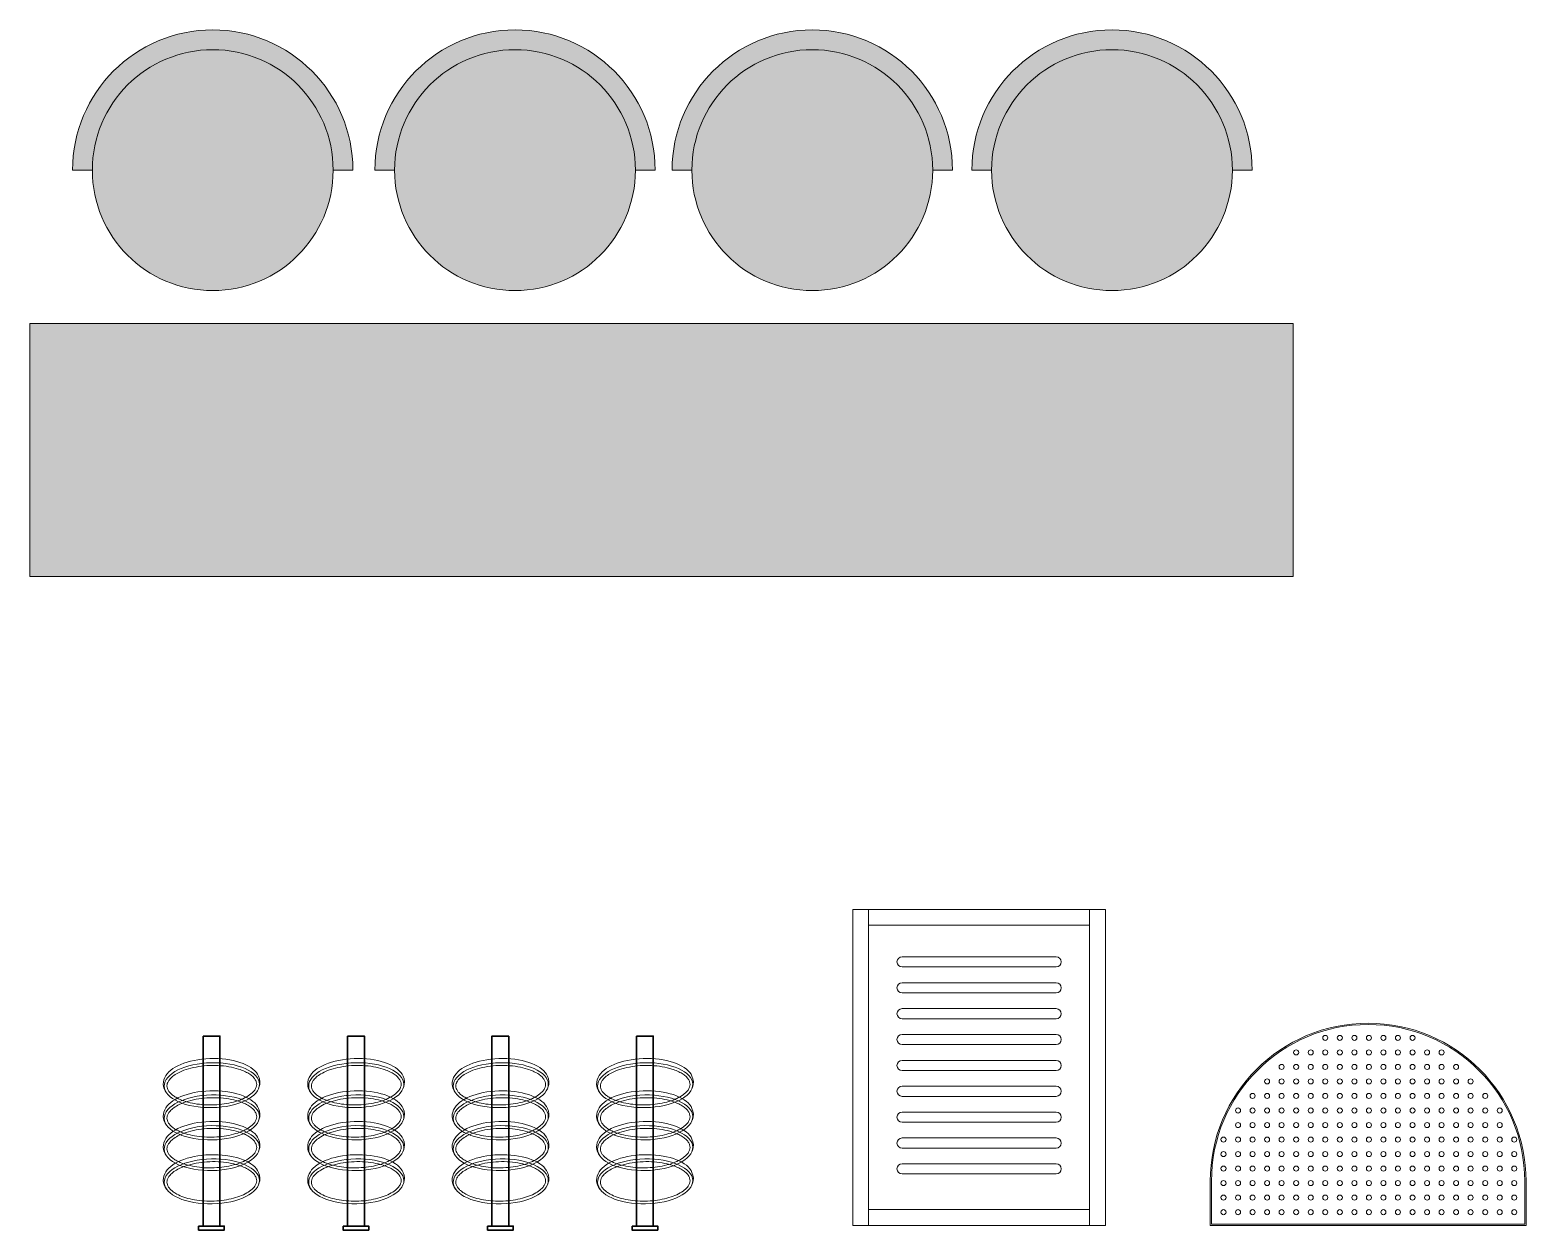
# Model space of a CAD drawing. Header units: metres. Extents: x -438 to -108, y 54494 to 54569.
# Drawn here: x -434.514 to -432.145, y 54562.153 to 54564.052 of the extents above; entities that cross this region are included whole.
import ezdxf

# ---------------------------------------------------------------- set-up
doc = ezdxf.new("R2010")
doc.units = ezdxf.units.M
doc.header["$MEASUREMENT"] = 0
for name, color, linetype, lineweight in [('epipla_new', 141, 'Continuous', 35), ('hatch_kolones', 250, 'Continuous', 13), ('hatch_walls', 252, 'Continuous', 13), ('text', 30, 'Continuous', 13)]:
    doc.layers.add(name, color=color, linetype=linetype, lineweight=lineweight)
doc.layers.add('HATCH_EPIPLA_UP', color=7, linetype='Continuous', lineweight=13, true_color=0xdbd5cd)

# ---------------------------------------------------------------- blocks, each defined once
blk = doc.blocks.new('S1')
at = {"layer": 'HATCH_EPIPLA_UP', "ltscale": 300}
h = blk.add_hatch(color=256, dxfattribs=at)
h.dxf.hatch_style = 1
h.paths.add_polyline_path([(59962.1, 27220.3), (59993.3, 27220.3, -1), (60374.5, 27220.3), (60405.8, 27220.3, 1)])
h = blk.add_hatch(color=256, dxfattribs=at)
h.dxf.hatch_style = 1
h.paths.add_polyline_path([(60853, 27220.3), (60884.3, 27220.3, 1), (60440.5, 27220.3), (60471.8, 27220.3, -1)])
h = blk.add_hatch(color=256, dxfattribs=at)
h.dxf.hatch_style = 1
h.paths.add_polyline_path([(61323.6, 27220.3), (61354.9, 27220.3, 1), (60911.1, 27220.3), (60942.4, 27220.3, -1)])
h = blk.add_hatch(color=256, dxfattribs=at)
h.dxf.hatch_style = 1
h.paths.add_polyline_path([(61798.1, 27220.3), (61829.4, 27220.3, 1), (61385.7, 27220.3), (61416.9, 27220.3, -1)])
h = blk.add_hatch(color=256, dxfattribs=at)
h.dxf.hatch_style = 1
edge = h.paths.add_edge_path()
edge.add_arc((60183.9, 27220.3), 190.6, 0, 360)
h = blk.add_hatch(color=256, dxfattribs=at)
h.dxf.hatch_style = 1
edge = h.paths.add_edge_path()
edge.add_arc((60662.4, 27220.3), 190.6, 0, 360)
h = blk.add_hatch(color=256, dxfattribs=at)
h.dxf.hatch_style = 1
edge = h.paths.add_edge_path()
edge.add_arc((61133, 27220.3), 190.6, 0, 360)
h = blk.add_hatch(color=256, dxfattribs=at)
h.dxf.hatch_style = 1
edge = h.paths.add_edge_path()
edge.add_arc((61607.5, 27220.3), 190.6, 0, 360)
h = blk.add_hatch(color=256, dxfattribs=at)
h.dxf.hatch_style = 1
h.paths.add_polyline_path([(59894.5, 26577.4), (61894.5, 26577.4), (61894.5, 26977.4), (59894.5, 26977.4)])
at = {"layer": 'hatch_kolones'}
for p, q in [((59962.1, 27220.3), (59993.3, 27220.3)), ((60405.8, 27220.3), (60374.5, 27220.3)), ((60440.5, 27220.3), (60471.8, 27220.3)), ((60884.3, 27220.3), (60853, 27220.3)), ((60911.1, 27220.3), (60942.4, 27220.3)), ((61354.9, 27220.3), (61323.6, 27220.3)), ((61385.7, 27220.3), (61416.9, 27220.3)), ((61829.4, 27220.3), (61798.1, 27220.3))]:
    blk.add_line(p, q, dxfattribs=at)
blk.add_lwpolyline([(59894.5, 26577.4), (61894.5, 26577.4), (61894.5, 26977.4), (59894.5, 26977.4)], close=True, dxfattribs=at)
for centre in [(60183.9, 27220.3), (60662.4, 27220.3), (61133, 27220.3), (61607.5, 27220.3)]:
    blk.add_circle(centre, 190.6, dxfattribs=at)
for centre in [(60183.9, 27220.3), (60662.4, 27220.3), (61133, 27220.3), (61607.5, 27220.3)]:
    blk.add_arc(centre, 221.9, 0, 180, dxfattribs=at)
blk = doc.blocks.new('*U25')
at = {"layer": 'hatch_kolones', "ltscale": 300}
blk.add_lwpolyline([(122, 8), (-122, 8, 1), (-122, -8), (122, -8, 1)], format="xyb", close=True, dxfattribs=at)
blk = doc.blocks.new('*U26')
at = {"layer": 'hatch_kolones', "color": 0, "linetype": 'ByBlock', "lineweight": -2}
for p in [(0, 0), (0, -40.9), (0, -81.9), (0, -122.8), (0, -163.8), (0, -204.7), (0, -245.7), (0, -286.6), (0, -327.5)]:
    blk.add_blockref('*U25', p, dxfattribs=at)
blk = doc.blocks.new('kalathia')
at = {"layer": 'hatch_kolones', "ltscale": 300}
for p, q in [((65168, 32389.2), (65568, 32389.2)), ((65168, 32389.2), (65168, 31889.2)), ((65193, 31889.2), (65193, 32389.2)), ((65543, 32389.2), (65543, 31889.2)), ((65568, 32389.2), (65568, 31889.2)), ((65193, 32364.2), (65543, 32364.2)), ((65543, 31914.2), (65193, 31914.2)), ((65568, 31889.2), (65168, 31889.2))]:
    blk.add_line(p, q, dxfattribs=at)
blk.add_lwpolyline([(65168, 32389.2), (65568, 32389.2), (65568, 31889.2), (65168, 31889.2)], close=True, dxfattribs=at)
for centre, start, end in [((65246, 32306.2), 90, 270), ((65490, 32306.2), 270, 90)]:
    blk.add_arc(centre, 8, start, end, dxfattribs=at)
at = {"layer": 'hatch_kolones'}
blk.add_blockref('*U26', (65368, 32306.2), dxfattribs=at)
blk = doc.blocks.new('kal')
at = {"layer": 'hatch_kolones', "ltscale": 300}
for p, q in [((63109.3, 32929.1), (63109.3, 32859.1)), ((63609.3, 32929.1), (63609.3, 32859.1)), ((63109.3, 32859.1), (63609.3, 32859.1))]:
    blk.add_line(p, q, dxfattribs=at)
for points in [[(63109.3, 32929.1), (63109.3, 32859.1), (63609.3, 32859.1), (63609.3, 32929.1, 1)], [(63111.3, 32929.1), (63111.3, 32861.1), (63607.3, 32861.1), (63607.3, 32929.1, 1)]]:
    blk.add_lwpolyline(points, format="xyb", close=True, dxfattribs=at)
for centre in [(63291.5, 33155.9), (63314.5, 33155.9), (63337.5, 33155.9), (63360.5, 33155.9), (63383.5, 33155.9), (63406.5, 33155.9), (63429.6, 33155.9), (63245.4, 33132.9), (63268.4, 33132.9), (63291.5, 33132.9), (63314.5, 33132.9), (63337.5, 33132.9), (63360.5, 33132.9), (63383.5, 33132.9), (63406.5, 33132.9), (63429.6, 33132.9), (63452.6, 33132.9), (63475.6, 33132.9), (63222.4, 33110), (63245.4, 33110), (63268.4, 33110), (63291.5, 33110), (63314.5, 33110), (63337.5, 33110), (63360.5, 33110), (63383.5, 33110), (63406.5, 33110), (63429.6, 33110), (63452.6, 33110), (63475.6, 33110), (63498.6, 33110), (63199.4, 33087), (63222.4, 33087), (63245.4, 33087), (63268.4, 33087), (63291.5, 33087), (63314.5, 33087), (63337.5, 33087), (63360.5, 33087), (63383.5, 33087), (63406.5, 33087), (63429.6, 33087), (63452.6, 33087), (63475.6, 33087), (63498.6, 33087), (63521.6, 33087), (63176.4, 33064), (63199.4, 33064), (63222.4, 33064), (63245.4, 33064), (63268.4, 33064), (63291.5, 33064), (63314.5, 33064), (63337.5, 33064), (63360.5, 33064), (63383.5, 33064), (63406.5, 33064), (63429.6, 33064), (63452.6, 33064), (63475.6, 33064), (63498.6, 33064), (63521.6, 33064), (63544.7, 33064), (63153.3, 33041), (63176.4, 33041), (63199.4, 33041), (63222.4, 33041), (63245.4, 33041), (63268.4, 33041), (63291.5, 33041), (63314.5, 33041), (63337.5, 33041), (63360.5, 33041), (63383.5, 33041), (63406.5, 33041), (63429.6, 33041), (63452.6, 33041), (63475.6, 33041), (63498.6, 33041), (63521.6, 33041), (63544.7, 33041), (63567.7, 33041), (63153.3, 33018), (63176.4, 33018), (63199.4, 33018), (63222.4, 33018), (63245.4, 33018), (63268.4, 33018), (63291.5, 33018), (63314.5, 33018), (63337.5, 33018), (63360.5, 33018), (63383.5, 33018), (63406.5, 33018), (63429.6, 33018), (63452.6, 33018), (63475.6, 33018), (63498.6, 33018), (63521.6, 33018), (63544.7, 33018), (63567.7, 33018), (63130.3, 32995), (63153.3, 32995), (63176.4, 32995), (63199.4, 32995), (63222.4, 32995), (63245.4, 32995), (63268.4, 32995), (63291.5, 32995), (63314.5, 32995), (63337.5, 32995), (63360.5, 32995), (63383.5, 32995), (63406.5, 32995), (63429.6, 32995), (63452.6, 32995), (63475.6, 32995), (63498.6, 32995), (63521.6, 32995), (63544.7, 32995), (63567.7, 32995), (63590.7, 32995), (63130.3, 32972.1), (63153.3, 32972.1), (63176.4, 32972.1), (63199.4, 32972.1), (63222.4, 32972.1), (63245.4, 32972.1), (63268.4, 32972.1), (63291.5, 32972.1), (63314.5, 32972.1), (63337.5, 32972.1), (63360.5, 32972.1), (63383.5, 32972.1), (63406.5, 32972.1), (63429.6, 32972.1), (63452.6, 32972.1), (63475.6, 32972.1), (63498.6, 32972.1), (63521.6, 32972.1), (63544.7, 32972.1), (63567.7, 32972.1), (63590.7, 32972.1), (63130.3, 32949.1), (63153.3, 32949.1), (63176.4, 32949.1), (63199.4, 32949.1), (63222.4, 32949.1), (63245.4, 32949.1), (63268.4, 32949.1), (63291.5, 32949.1), (63314.5, 32949.1), (63337.5, 32949.1), (63360.5, 32949.1), (63383.5, 32949.1), (63406.5, 32949.1), (63429.6, 32949.1), (63452.6, 32949.1), (63475.6, 32949.1), (63498.6, 32949.1), (63521.6, 32949.1), (63544.7, 32949.1), (63567.7, 32949.1), (63590.7, 32949.1), (63130.3, 32926.1), (63153.3, 32926.1), (63176.4, 32926.1), (63199.4, 32926.1), (63222.4, 32926.1), (63245.4, 32926.1), (63268.4, 32926.1), (63291.5, 32926.1), (63314.5, 32926.1), (63337.5, 32926.1), (63360.5, 32926.1), (63383.5, 32926.1), (63406.5, 32926.1), (63429.6, 32926.1), (63452.6, 32926.1), (63475.6, 32926.1), (63498.6, 32926.1), (63521.6, 32926.1), (63544.7, 32926.1), (63567.7, 32926.1), (63590.7, 32926.1), (63130.3, 32903.1), (63153.3, 32903.1), (63176.4, 32903.1), (63199.4, 32903.1), (63222.4, 32903.1), (63245.4, 32903.1), (63268.4, 32903.1), (63291.5, 32903.1), (63314.5, 32903.1), (63337.5, 32903.1), (63360.5, 32903.1), (63383.5, 32903.1), (63406.5, 32903.1), (63429.6, 32903.1), (63452.6, 32903.1), (63475.6, 32903.1), (63498.6, 32903.1), (63521.6, 32903.1), (63544.7, 32903.1), (63567.7, 32903.1), (63590.7, 32903.1), (63130.3, 32880.1), (63153.3, 32880.1), (63176.4, 32880.1), (63199.4, 32880.1), (63222.4, 32880.1), (63245.4, 32880.1), (63268.4, 32880.1), (63291.5, 32880.1), (63314.5, 32880.1), (63337.5, 32880.1), (63360.5, 32880.1), (63383.5, 32880.1), (63406.5, 32880.1), (63429.6, 32880.1), (63452.6, 32880.1), (63475.6, 32880.1), (63498.6, 32880.1), (63521.6, 32880.1), (63544.7, 32880.1), (63567.7, 32880.1), (63590.7, 32880.1)]:
    blk.add_circle(centre, 4, dxfattribs=at)
blk.add_arc((63359.3, 32929.1), 250, 0, 180, dxfattribs=at)

msp = doc.modelspace()

# ---------------------------------------------------------------- linework, layer by layer
at = {"layer": 'epipla_new'}
for points in [[(-434.23951, 54562.46044), (-434.21289, 54562.46044), (-434.21289, 54562.15967), (-434.23951, 54562.15967)], [(-434.01081, 54562.46044), (-433.98419, 54562.46044), (-433.98419, 54562.15967), (-434.01081, 54562.15967)], [(-433.7555, 54562.46044), (-433.78212, 54562.46044), (-433.78212, 54562.15967), (-433.7555, 54562.15967)], [(-433.55343, 54562.46044), (-433.52681, 54562.46044), (-433.52681, 54562.15967), (-433.55343, 54562.15967)], [(-434.24651, 54562.15967), (-434.20588, 54562.15967), (-434.20588, 54562.15343), (-434.24651, 54562.15343)], [(-434.01781, 54562.15967), (-433.97719, 54562.15967), (-433.97719, 54562.15343), (-434.01781, 54562.15343)], [(-433.78912, 54562.15967), (-433.7485, 54562.15967), (-433.7485, 54562.15343), (-433.78912, 54562.15343)], [(-433.56043, 54562.15967), (-433.51981, 54562.15967), (-433.51981, 54562.15343), (-433.56043, 54562.15343)]]:
    msp.add_lwpolyline(points, close=True, dxfattribs=at)
at = {"layer": 'hatch_walls'}
for centre, radius, start, end in [((-434.28032, 54562.38485), 0.0222, 144.19598, 219.95107), ((-434.17148, 54562.38725), 0.02206, 338.31045, 26.1393), ((-434.05163, 54562.38485), 0.0222, 144.19598, 219.95107), ((-433.94279, 54562.38725), 0.02206, 338.31045, 26.1393), ((-433.82293, 54562.38485), 0.0222, 144.19598, 219.95107), ((-433.7141, 54562.38725), 0.02206, 338.31045, 26.1393), ((-433.59424, 54562.38485), 0.0222, 144.19598, 219.95107), ((-433.48541, 54562.38725), 0.02206, 338.31045, 26.1393), ((-434.28032, 54562.33383), 0.0222, 144.19598, 219.95107), ((-434.17148, 54562.33623), 0.02206, 338.31045, 26.1393), ((-434.05163, 54562.33383), 0.0222, 144.19598, 219.95107), ((-433.94279, 54562.33623), 0.02206, 338.31045, 26.1393), ((-433.82293, 54562.33383), 0.0222, 144.19598, 219.95107), ((-433.7141, 54562.33623), 0.02206, 338.31045, 26.1393), ((-433.59424, 54562.33383), 0.0222, 144.19598, 219.95107), ((-433.48541, 54562.33623), 0.02206, 338.31045, 26.1393), ((-434.28032, 54562.28528), 0.0222, 144.19598, 219.95107), ((-434.17148, 54562.28768), 0.02206, 338.31045, 26.1393), ((-434.05163, 54562.28528), 0.0222, 144.19598, 219.95107), ((-433.94279, 54562.28768), 0.02206, 338.31045, 26.1393), ((-433.82293, 54562.28528), 0.0222, 144.19598, 219.95107), ((-433.7141, 54562.28768), 0.02206, 338.31045, 26.1393), ((-433.59424, 54562.28528), 0.0222, 144.19598, 219.95107), ((-433.48541, 54562.28768), 0.02206, 338.31045, 26.1393), ((-434.28032, 54562.23262), 0.0222, 144.19598, 219.95107), ((-434.05163, 54562.23262), 0.0222, 144.19598, 219.95107), ((-433.82293, 54562.23262), 0.0222, 144.19598, 219.95107), ((-433.59424, 54562.23262), 0.0222, 144.19598, 219.95107), ((-434.17148, 54562.23502), 0.02206, 338.31045, 26.1393), ((-433.94279, 54562.23502), 0.02206, 338.31045, 26.1393), ((-433.7141, 54562.23502), 0.02206, 338.31045, 26.1393), ((-433.48541, 54562.23502), 0.02206, 338.31045, 26.1393)]:
    msp.add_arc(centre, radius, start, end, dxfattribs=at)
for centre in [(-434.22565, 54562.38268), (-433.99696, 54562.38268), (-433.76826, 54562.38268), (-433.53957, 54562.38268), (-434.22565, 54562.33166), (-433.99696, 54562.33166), (-433.76826, 54562.33166), (-433.53957, 54562.33166), (-434.22565, 54562.28311), (-433.99696, 54562.28311), (-433.76826, 54562.28311), (-433.53957, 54562.28311), (-434.22565, 54562.23045), (-433.99696, 54562.23045), (-433.76826, 54562.23045), (-433.53957, 54562.23045)]:
    msp.add_ellipse(centre, major_axis=(-0.07534, -0.00154), ratio=0.4716923, dxfattribs=at)
for centre in [(-434.22579, 54562.38937), (-433.99709, 54562.38937), (-433.7684, 54562.38937), (-433.53971, 54562.38937), (-434.22579, 54562.33835), (-433.99709, 54562.33835), (-433.7684, 54562.33835), (-433.53971, 54562.33835), (-434.22579, 54562.2898), (-433.99709, 54562.2898), (-433.7684, 54562.2898), (-433.53971, 54562.2898), (-434.22579, 54562.23714), (-433.99709, 54562.23714), (-433.7684, 54562.23714), (-433.53971, 54562.23714)]:
    msp.add_ellipse(centre, major_axis=(-0.07534, -0.00154), ratio=0.4716923, start_param=3.3135524, end_param=5.9995692, dxfattribs=at)
for points in [[(-434.29667, 54562.38123), (-434.29664, 54562.38001), (-434.29644, 54562.3788), (-434.29565, 54562.37632), (-434.29507, 54562.37506), (-434.29345, 54562.37251), (-434.29243, 54562.37122), (-434.28994, 54562.36866), (-434.28846, 54562.36739), (-434.28509, 54562.36493), (-434.28319, 54562.36373), (-434.27781, 54562.36082), (-434.27405, 54562.35919), (-434.26578, 54562.35635), (-434.26127, 54562.35514), (-434.25172, 54562.3532), (-434.24668, 54562.35247), (-434.23635, 54562.35156), (-434.23105, 54562.35137), (-434.22044, 54562.35154), (-434.21514, 54562.35189), (-434.2048, 54562.35313), (-434.19976, 54562.35401), (-434.1902, 54562.35625), (-434.18568, 54562.35761), (-434.17739, 54562.36072), (-434.17362, 54562.36247), (-434.16704, 54562.36624), (-434.16422, 54562.36826), (-434.16027, 54562.37185), (-434.15889, 54562.37339), (-434.15673, 54562.37644), (-434.15594, 54562.37795), (-434.1549, 54562.38087), (-434.15465, 54562.38229), (-434.15461, 54562.38511), (-434.15482, 54562.38651), (-434.15576, 54562.38936), (-434.15649, 54562.39082), (-434.15854, 54562.39378), (-434.15986, 54562.39527), (-434.16308, 54562.3982), (-434.16499, 54562.39963), (-434.16936, 54562.40238), (-434.17182, 54562.40368), (-434.17721, 54562.4061), (-434.18014, 54562.40722), (-434.188, 54562.40974), (-434.19318, 54562.41098), (-434.20411, 54562.41285), (-434.20985, 54562.41347), (-434.22155, 54562.41404), (-434.2275, 54562.41398), (-434.23924, 54562.4132), (-434.24503, 54562.41248), (-434.25609, 54562.41041), (-434.26136, 54562.40906), (-434.27104, 54562.40585), (-434.27546, 54562.40398), (-434.28235, 54562.40031), (-434.28504, 54562.39856), (-434.28959, 54562.39497), (-434.29144, 54562.39312), (-434.29396, 54562.38988), (-434.2948, 54562.38849), (-434.29601, 54562.38578), (-434.29638, 54562.38446), (-434.29664, 54562.38252), (-434.29668, 54562.38187), (-434.29667, 54562.38123)], [(-434.06798, 54562.38123), (-434.06795, 54562.38001), (-434.06775, 54562.3788), (-434.06696, 54562.37632), (-434.06637, 54562.37506), (-434.06476, 54562.37251), (-434.06374, 54562.37122), (-434.06124, 54562.36866), (-434.05977, 54562.36739), (-434.0564, 54562.36493), (-434.0545, 54562.36373), (-434.04912, 54562.36082), (-434.04536, 54562.35919), (-434.03709, 54562.35635), (-434.03257, 54562.35514), (-434.02303, 54562.3532), (-434.01799, 54562.35247), (-434.00765, 54562.35156), (-434.00235, 54562.35137), (-433.99175, 54562.35154), (-433.98645, 54562.35189), (-433.97611, 54562.35313), (-433.97107, 54562.35401), (-433.96151, 54562.35625), (-433.95699, 54562.35761), (-433.9487, 54562.36072), (-433.94493, 54562.36247), (-433.93834, 54562.36624), (-433.93553, 54562.36826), (-433.93158, 54562.37185), (-433.9302, 54562.37339), (-433.92804, 54562.37644), (-433.92725, 54562.37795), (-433.92621, 54562.38087), (-433.92596, 54562.38229), (-433.92592, 54562.38511), (-433.92613, 54562.38651), (-433.92707, 54562.38936), (-433.9278, 54562.39082), (-433.92985, 54562.39378), (-433.93116, 54562.39527), (-433.93439, 54562.3982), (-433.9363, 54562.39963), (-433.94067, 54562.40238), (-433.94313, 54562.40368), (-433.94852, 54562.4061), (-433.95145, 54562.40722), (-433.95931, 54562.40974), (-433.96449, 54562.41098), (-433.97542, 54562.41285), (-433.98116, 54562.41347), (-433.99286, 54562.41404), (-433.99881, 54562.41398), (-434.01055, 54562.4132), (-434.01634, 54562.41248), (-434.0274, 54562.41041), (-434.03267, 54562.40906), (-434.04235, 54562.40585), (-434.04676, 54562.40398), (-434.05365, 54562.40031), (-434.05634, 54562.39856), (-434.06089, 54562.39497), (-434.06275, 54562.39312), (-434.06527, 54562.38988), (-434.0661, 54562.38849), (-434.06731, 54562.38578), (-434.06769, 54562.38446), (-434.06795, 54562.38252), (-434.06799, 54562.38187), (-434.06798, 54562.38123)], [(-433.83928, 54562.38123), (-433.83926, 54562.38001), (-433.83906, 54562.3788), (-433.83827, 54562.37632), (-433.83768, 54562.37506), (-433.83607, 54562.37251), (-433.83505, 54562.37122), (-433.83255, 54562.36866), (-433.83108, 54562.36739), (-433.8277, 54562.36493), (-433.8258, 54562.36373), (-433.82043, 54562.36082), (-433.81667, 54562.35919), (-433.8084, 54562.35635), (-433.80388, 54562.35514), (-433.79433, 54562.3532), (-433.7893, 54562.35247), (-433.77896, 54562.35156), (-433.77366, 54562.35137), (-433.76306, 54562.35154), (-433.75776, 54562.35189), (-433.74742, 54562.35313), (-433.74238, 54562.35401), (-433.73282, 54562.35625), (-433.7283, 54562.35761), (-433.72001, 54562.36072), (-433.71624, 54562.36247), (-433.70965, 54562.36624), (-433.70684, 54562.36826), (-433.70289, 54562.37185), (-433.70151, 54562.37339), (-433.69934, 54562.37644), (-433.69856, 54562.37795), (-433.69752, 54562.38087), (-433.69727, 54562.38229), (-433.69722, 54562.38511), (-433.69744, 54562.38651), (-433.69838, 54562.38936), (-433.69911, 54562.39082), (-433.70115, 54562.39378), (-433.70247, 54562.39527), (-433.7057, 54562.3982), (-433.70761, 54562.39963), (-433.71198, 54562.40238), (-433.71444, 54562.40368), (-433.71983, 54562.4061), (-433.72276, 54562.40722), (-433.73062, 54562.40974), (-433.7358, 54562.41098), (-433.74672, 54562.41285), (-433.75247, 54562.41347), (-433.76417, 54562.41404), (-433.77012, 54562.41398), (-433.78186, 54562.4132), (-433.78765, 54562.41248), (-433.79871, 54562.41041), (-433.80398, 54562.40906), (-433.81366, 54562.40585), (-433.81807, 54562.40398), (-433.82496, 54562.40031), (-433.82765, 54562.39856), (-433.8322, 54562.39497), (-433.83406, 54562.39312), (-433.83657, 54562.38988), (-433.83741, 54562.38849), (-433.83862, 54562.38578), (-433.839, 54562.38446), (-433.83926, 54562.38252), (-433.8393, 54562.38187), (-433.83928, 54562.38123)], [(-433.61059, 54562.38123), (-433.61057, 54562.38001), (-433.61036, 54562.3788), (-433.60958, 54562.37632), (-433.60899, 54562.37506), (-433.60738, 54562.37251), (-433.60635, 54562.37122), (-433.60386, 54562.36866), (-433.60239, 54562.36739), (-433.59901, 54562.36493), (-433.59711, 54562.36373), (-433.59174, 54562.36082), (-433.58798, 54562.35919), (-433.5797, 54562.35635), (-433.57519, 54562.35514), (-433.56564, 54562.3532), (-433.56061, 54562.35247), (-433.55027, 54562.35156), (-433.54497, 54562.35137), (-433.53437, 54562.35154), (-433.52906, 54562.35189), (-433.51872, 54562.35313), (-433.51368, 54562.35401), (-433.50413, 54562.35625), (-433.4996, 54562.35761), (-433.49132, 54562.36072), (-433.48755, 54562.36247), (-433.48096, 54562.36624), (-433.47814, 54562.36826), (-433.4742, 54562.37185), (-433.47282, 54562.37339), (-433.47065, 54562.37644), (-433.46987, 54562.37795), (-433.46883, 54562.38087), (-433.46857, 54562.38229), (-433.46853, 54562.38511), (-433.46875, 54562.38651), (-433.46969, 54562.38936), (-433.47041, 54562.39082), (-433.47246, 54562.39378), (-433.47378, 54562.39527), (-433.47701, 54562.3982), (-433.47892, 54562.39963), (-433.48329, 54562.40238), (-433.48574, 54562.40368), (-433.49113, 54562.4061), (-433.49407, 54562.40722), (-433.50193, 54562.40974), (-433.50711, 54562.41098), (-433.51803, 54562.41285), (-433.52378, 54562.41347), (-433.53547, 54562.41404), (-433.54143, 54562.41398), (-433.55317, 54562.4132), (-433.55896, 54562.41248), (-433.57002, 54562.41041), (-433.57529, 54562.40906), (-433.58497, 54562.40585), (-433.58938, 54562.40398), (-433.59627, 54562.40031), (-433.59896, 54562.39856), (-433.60351, 54562.39497), (-433.60537, 54562.39312), (-433.60788, 54562.38988), (-433.60872, 54562.38849), (-433.60993, 54562.38578), (-433.61031, 54562.38446), (-433.61057, 54562.38252), (-433.6106, 54562.38187), (-433.61059, 54562.38123)], [(-434.29667, 54562.33021), (-434.29664, 54562.32899), (-434.29644, 54562.32778), (-434.29565, 54562.3253), (-434.29507, 54562.32404), (-434.29345, 54562.32149), (-434.29243, 54562.3202), (-434.28994, 54562.31764), (-434.28846, 54562.31637), (-434.28509, 54562.31391), (-434.28319, 54562.31271), (-434.27781, 54562.3098), (-434.27405, 54562.30817), (-434.26578, 54562.30533), (-434.26127, 54562.30412), (-434.25172, 54562.30218), (-434.24668, 54562.30145), (-434.23635, 54562.30054), (-434.23105, 54562.30035), (-434.22044, 54562.30052), (-434.21514, 54562.30087), (-434.2048, 54562.30211), (-434.19976, 54562.30299), (-434.1902, 54562.30523), (-434.18568, 54562.30659), (-434.17739, 54562.3097), (-434.17362, 54562.31145), (-434.16704, 54562.31522), (-434.16422, 54562.31724), (-434.16027, 54562.32083), (-434.15889, 54562.32237), (-434.15673, 54562.32542), (-434.15594, 54562.32693), (-434.1549, 54562.32985), (-434.15465, 54562.33127), (-434.15461, 54562.33409), (-434.15482, 54562.33549), (-434.15576, 54562.33835), (-434.15649, 54562.3398), (-434.15854, 54562.34276), (-434.15986, 54562.34425), (-434.16308, 54562.34718), (-434.16499, 54562.34861), (-434.16936, 54562.35136), (-434.17182, 54562.35266), (-434.17721, 54562.35508), (-434.18014, 54562.3562), (-434.188, 54562.35872), (-434.19318, 54562.35996), (-434.20411, 54562.36183), (-434.20985, 54562.36245), (-434.22155, 54562.36302), (-434.2275, 54562.36296), (-434.23924, 54562.36218), (-434.24503, 54562.36146), (-434.25609, 54562.35939), (-434.26136, 54562.35804), (-434.27104, 54562.35483), (-434.27546, 54562.35296), (-434.28235, 54562.34929), (-434.28504, 54562.34754), (-434.28959, 54562.34395), (-434.29144, 54562.3421), (-434.29396, 54562.33886), (-434.2948, 54562.33747), (-434.29601, 54562.33476), (-434.29638, 54562.33344), (-434.29664, 54562.3315), (-434.29668, 54562.33085), (-434.29667, 54562.33021)], [(-434.06798, 54562.33021), (-434.06795, 54562.32899), (-434.06775, 54562.32778), (-434.06696, 54562.3253), (-434.06637, 54562.32404), (-434.06476, 54562.32149), (-434.06374, 54562.3202), (-434.06124, 54562.31764), (-434.05977, 54562.31637), (-434.0564, 54562.31391), (-434.0545, 54562.31271), (-434.04912, 54562.3098), (-434.04536, 54562.30817), (-434.03709, 54562.30533), (-434.03257, 54562.30412), (-434.02303, 54562.30218), (-434.01799, 54562.30145), (-434.00765, 54562.30054), (-434.00235, 54562.30035), (-433.99175, 54562.30052), (-433.98645, 54562.30087), (-433.97611, 54562.30211), (-433.97107, 54562.30299), (-433.96151, 54562.30523), (-433.95699, 54562.30659), (-433.9487, 54562.3097), (-433.94493, 54562.31145), (-433.93834, 54562.31522), (-433.93553, 54562.31724), (-433.93158, 54562.32083), (-433.9302, 54562.32237), (-433.92804, 54562.32542), (-433.92725, 54562.32693), (-433.92621, 54562.32985), (-433.92596, 54562.33127), (-433.92592, 54562.33409), (-433.92613, 54562.33549), (-433.92707, 54562.33835), (-433.9278, 54562.3398), (-433.92985, 54562.34276), (-433.93116, 54562.34425), (-433.93439, 54562.34718), (-433.9363, 54562.34861), (-433.94067, 54562.35136), (-433.94313, 54562.35266), (-433.94852, 54562.35508), (-433.95145, 54562.3562), (-433.95931, 54562.35872), (-433.96449, 54562.35996), (-433.97542, 54562.36183), (-433.98116, 54562.36245), (-433.99286, 54562.36302), (-433.99881, 54562.36296), (-434.01055, 54562.36218), (-434.01634, 54562.36146), (-434.0274, 54562.35939), (-434.03267, 54562.35804), (-434.04235, 54562.35483), (-434.04676, 54562.35296), (-434.05365, 54562.34929), (-434.05634, 54562.34754), (-434.06089, 54562.34395), (-434.06275, 54562.3421), (-434.06527, 54562.33886), (-434.0661, 54562.33747), (-434.06731, 54562.33476), (-434.06769, 54562.33344), (-434.06795, 54562.3315), (-434.06799, 54562.33085), (-434.06798, 54562.33021)], [(-433.83928, 54562.33021), (-433.83926, 54562.32899), (-433.83906, 54562.32778), (-433.83827, 54562.3253), (-433.83768, 54562.32404), (-433.83607, 54562.32149), (-433.83505, 54562.3202), (-433.83255, 54562.31764), (-433.83108, 54562.31637), (-433.8277, 54562.31391), (-433.8258, 54562.31271), (-433.82043, 54562.3098), (-433.81667, 54562.30817), (-433.8084, 54562.30533), (-433.80388, 54562.30412), (-433.79433, 54562.30218), (-433.7893, 54562.30145), (-433.77896, 54562.30054), (-433.77366, 54562.30035), (-433.76306, 54562.30052), (-433.75776, 54562.30087), (-433.74742, 54562.30211), (-433.74238, 54562.30299), (-433.73282, 54562.30523), (-433.7283, 54562.30659), (-433.72001, 54562.3097), (-433.71624, 54562.31145), (-433.70965, 54562.31522), (-433.70684, 54562.31724), (-433.70289, 54562.32083), (-433.70151, 54562.32237), (-433.69934, 54562.32542), (-433.69856, 54562.32693), (-433.69752, 54562.32985), (-433.69727, 54562.33127), (-433.69722, 54562.33409), (-433.69744, 54562.33549), (-433.69838, 54562.33835), (-433.69911, 54562.3398), (-433.70115, 54562.34276), (-433.70247, 54562.34425), (-433.7057, 54562.34718), (-433.70761, 54562.34861), (-433.71198, 54562.35136), (-433.71444, 54562.35266), (-433.71983, 54562.35508), (-433.72276, 54562.3562), (-433.73062, 54562.35872), (-433.7358, 54562.35996), (-433.74672, 54562.36183), (-433.75247, 54562.36245), (-433.76417, 54562.36302), (-433.77012, 54562.36296), (-433.78186, 54562.36218), (-433.78765, 54562.36146), (-433.79871, 54562.35939), (-433.80398, 54562.35804), (-433.81366, 54562.35483), (-433.81807, 54562.35296), (-433.82496, 54562.34929), (-433.82765, 54562.34754), (-433.8322, 54562.34395), (-433.83406, 54562.3421), (-433.83657, 54562.33886), (-433.83741, 54562.33747), (-433.83862, 54562.33476), (-433.839, 54562.33344), (-433.83926, 54562.3315), (-433.8393, 54562.33085), (-433.83928, 54562.33021)], [(-433.61059, 54562.33021), (-433.61057, 54562.32899), (-433.61036, 54562.32778), (-433.60958, 54562.3253), (-433.60899, 54562.32404), (-433.60738, 54562.32149), (-433.60635, 54562.3202), (-433.60386, 54562.31764), (-433.60239, 54562.31637), (-433.59901, 54562.31391), (-433.59711, 54562.31271), (-433.59174, 54562.3098), (-433.58798, 54562.30817), (-433.5797, 54562.30533), (-433.57519, 54562.30412), (-433.56564, 54562.30218), (-433.56061, 54562.30145), (-433.55027, 54562.30054), (-433.54497, 54562.30035), (-433.53437, 54562.30052), (-433.52906, 54562.30087), (-433.51872, 54562.30211), (-433.51368, 54562.30299), (-433.50413, 54562.30523), (-433.4996, 54562.30659), (-433.49132, 54562.3097), (-433.48755, 54562.31145), (-433.48096, 54562.31522), (-433.47814, 54562.31724), (-433.4742, 54562.32083), (-433.47282, 54562.32237), (-433.47065, 54562.32542), (-433.46987, 54562.32693), (-433.46883, 54562.32985), (-433.46857, 54562.33127), (-433.46853, 54562.33409), (-433.46875, 54562.33549), (-433.46969, 54562.33835), (-433.47041, 54562.3398), (-433.47246, 54562.34276), (-433.47378, 54562.34425), (-433.47701, 54562.34718), (-433.47892, 54562.34861), (-433.48329, 54562.35136), (-433.48574, 54562.35266), (-433.49113, 54562.35508), (-433.49407, 54562.3562), (-433.50193, 54562.35872), (-433.50711, 54562.35996), (-433.51803, 54562.36183), (-433.52378, 54562.36245), (-433.53547, 54562.36302), (-433.54143, 54562.36296), (-433.55317, 54562.36218), (-433.55896, 54562.36146), (-433.57002, 54562.35939), (-433.57529, 54562.35804), (-433.58497, 54562.35483), (-433.58938, 54562.35296), (-433.59627, 54562.34929), (-433.59896, 54562.34754), (-433.60351, 54562.34395), (-433.60537, 54562.3421), (-433.60788, 54562.33886), (-433.60872, 54562.33747), (-433.60993, 54562.33476), (-433.61031, 54562.33344), (-433.61057, 54562.3315), (-433.6106, 54562.33085), (-433.61059, 54562.33021)], [(-434.29667, 54562.28166), (-434.29664, 54562.28044), (-434.29644, 54562.27923), (-434.29565, 54562.27675), (-434.29507, 54562.27549), (-434.29345, 54562.27294), (-434.29243, 54562.27165), (-434.28994, 54562.26909), (-434.28846, 54562.26782), (-434.28509, 54562.26536), (-434.28319, 54562.26416), (-434.27781, 54562.26125), (-434.27405, 54562.25962), (-434.26578, 54562.25678), (-434.26127, 54562.25556), (-434.25172, 54562.25363), (-434.24668, 54562.2529), (-434.23635, 54562.25199), (-434.23105, 54562.2518), (-434.22044, 54562.25197), (-434.21514, 54562.25232), (-434.2048, 54562.25356), (-434.19976, 54562.25444), (-434.1902, 54562.25668), (-434.18568, 54562.25804), (-434.17739, 54562.26115), (-434.17362, 54562.2629), (-434.16704, 54562.26667), (-434.16422, 54562.26869), (-434.16027, 54562.27228), (-434.15889, 54562.27382), (-434.15673, 54562.27687), (-434.15594, 54562.27838), (-434.1549, 54562.2813), (-434.15465, 54562.28272), (-434.15461, 54562.28554), (-434.15482, 54562.28694), (-434.15576, 54562.28979), (-434.15649, 54562.29125), (-434.15854, 54562.29421), (-434.15986, 54562.2957), (-434.16308, 54562.29863), (-434.16499, 54562.30006), (-434.16936, 54562.3028), (-434.17182, 54562.30411), (-434.17721, 54562.30653), (-434.18014, 54562.30765), (-434.188, 54562.31017), (-434.19318, 54562.31141), (-434.20411, 54562.31328), (-434.20985, 54562.3139), (-434.22155, 54562.31446), (-434.2275, 54562.31441), (-434.23924, 54562.31363), (-434.24503, 54562.31291), (-434.25609, 54562.31084), (-434.26136, 54562.30949), (-434.27104, 54562.30628), (-434.27546, 54562.30441), (-434.28235, 54562.30074), (-434.28504, 54562.29899), (-434.28959, 54562.2954), (-434.29144, 54562.29354), (-434.29396, 54562.29031), (-434.2948, 54562.28892), (-434.29601, 54562.28621), (-434.29638, 54562.28489), (-434.29664, 54562.28295), (-434.29668, 54562.2823), (-434.29667, 54562.28166)], [(-434.06798, 54562.28166), (-434.06795, 54562.28044), (-434.06775, 54562.27923), (-434.06696, 54562.27675), (-434.06637, 54562.27549), (-434.06476, 54562.27294), (-434.06374, 54562.27165), (-434.06124, 54562.26909), (-434.05977, 54562.26782), (-434.0564, 54562.26536), (-434.0545, 54562.26416), (-434.04912, 54562.26125), (-434.04536, 54562.25962), (-434.03709, 54562.25678), (-434.03257, 54562.25556), (-434.02303, 54562.25363), (-434.01799, 54562.2529), (-434.00765, 54562.25199), (-434.00235, 54562.2518), (-433.99175, 54562.25197), (-433.98645, 54562.25232), (-433.97611, 54562.25356), (-433.97107, 54562.25444), (-433.96151, 54562.25668), (-433.95699, 54562.25804), (-433.9487, 54562.26115), (-433.94493, 54562.2629), (-433.93834, 54562.26667), (-433.93553, 54562.26869), (-433.93158, 54562.27228), (-433.9302, 54562.27382), (-433.92804, 54562.27687), (-433.92725, 54562.27838), (-433.92621, 54562.2813), (-433.92596, 54562.28272), (-433.92592, 54562.28554), (-433.92613, 54562.28694), (-433.92707, 54562.28979), (-433.9278, 54562.29125), (-433.92985, 54562.29421), (-433.93116, 54562.2957), (-433.93439, 54562.29863), (-433.9363, 54562.30006), (-433.94067, 54562.3028), (-433.94313, 54562.30411), (-433.94852, 54562.30653), (-433.95145, 54562.30765), (-433.95931, 54562.31017), (-433.96449, 54562.31141), (-433.97542, 54562.31328), (-433.98116, 54562.3139), (-433.99286, 54562.31446), (-433.99881, 54562.31441), (-434.01055, 54562.31363), (-434.01634, 54562.31291), (-434.0274, 54562.31084), (-434.03267, 54562.30949), (-434.04235, 54562.30628), (-434.04676, 54562.30441), (-434.05365, 54562.30074), (-434.05634, 54562.29899), (-434.06089, 54562.2954), (-434.06275, 54562.29354), (-434.06527, 54562.29031), (-434.0661, 54562.28892), (-434.06731, 54562.28621), (-434.06769, 54562.28489), (-434.06795, 54562.28295), (-434.06799, 54562.2823), (-434.06798, 54562.28166)], [(-433.83928, 54562.28166), (-433.83926, 54562.28044), (-433.83906, 54562.27923), (-433.83827, 54562.27675), (-433.83768, 54562.27549), (-433.83607, 54562.27294), (-433.83505, 54562.27165), (-433.83255, 54562.26909), (-433.83108, 54562.26782), (-433.8277, 54562.26536), (-433.8258, 54562.26416), (-433.82043, 54562.26125), (-433.81667, 54562.25962), (-433.8084, 54562.25678), (-433.80388, 54562.25556), (-433.79433, 54562.25363), (-433.7893, 54562.2529), (-433.77896, 54562.25199), (-433.77366, 54562.2518), (-433.76306, 54562.25197), (-433.75776, 54562.25232), (-433.74742, 54562.25356), (-433.74238, 54562.25444), (-433.73282, 54562.25668), (-433.7283, 54562.25804), (-433.72001, 54562.26115), (-433.71624, 54562.2629), (-433.70965, 54562.26667), (-433.70684, 54562.26869), (-433.70289, 54562.27228), (-433.70151, 54562.27382), (-433.69934, 54562.27687), (-433.69856, 54562.27838), (-433.69752, 54562.2813), (-433.69727, 54562.28272), (-433.69722, 54562.28554), (-433.69744, 54562.28694), (-433.69838, 54562.28979), (-433.69911, 54562.29125), (-433.70115, 54562.29421), (-433.70247, 54562.2957), (-433.7057, 54562.29863), (-433.70761, 54562.30006), (-433.71198, 54562.3028), (-433.71444, 54562.30411), (-433.71983, 54562.30653), (-433.72276, 54562.30765), (-433.73062, 54562.31017), (-433.7358, 54562.31141), (-433.74672, 54562.31328), (-433.75247, 54562.3139), (-433.76417, 54562.31446), (-433.77012, 54562.31441), (-433.78186, 54562.31363), (-433.78765, 54562.31291), (-433.79871, 54562.31084), (-433.80398, 54562.30949), (-433.81366, 54562.30628), (-433.81807, 54562.30441), (-433.82496, 54562.30074), (-433.82765, 54562.29899), (-433.8322, 54562.2954), (-433.83406, 54562.29354), (-433.83657, 54562.29031), (-433.83741, 54562.28892), (-433.83862, 54562.28621), (-433.839, 54562.28489), (-433.83926, 54562.28295), (-433.8393, 54562.2823), (-433.83928, 54562.28166)], [(-433.61059, 54562.28166), (-433.61057, 54562.28044), (-433.61036, 54562.27923), (-433.60958, 54562.27675), (-433.60899, 54562.27549), (-433.60738, 54562.27294), (-433.60635, 54562.27165), (-433.60386, 54562.26909), (-433.60239, 54562.26782), (-433.59901, 54562.26536), (-433.59711, 54562.26416), (-433.59174, 54562.26125), (-433.58798, 54562.25962), (-433.5797, 54562.25678), (-433.57519, 54562.25556), (-433.56564, 54562.25363), (-433.56061, 54562.2529), (-433.55027, 54562.25199), (-433.54497, 54562.2518), (-433.53437, 54562.25197), (-433.52906, 54562.25232), (-433.51872, 54562.25356), (-433.51368, 54562.25444), (-433.50413, 54562.25668), (-433.4996, 54562.25804), (-433.49132, 54562.26115), (-433.48755, 54562.2629), (-433.48096, 54562.26667), (-433.47814, 54562.26869), (-433.4742, 54562.27228), (-433.47282, 54562.27382), (-433.47065, 54562.27687), (-433.46987, 54562.27838), (-433.46883, 54562.2813), (-433.46857, 54562.28272), (-433.46853, 54562.28554), (-433.46875, 54562.28694), (-433.46969, 54562.28979), (-433.47041, 54562.29125), (-433.47246, 54562.29421), (-433.47378, 54562.2957), (-433.47701, 54562.29863), (-433.47892, 54562.30006), (-433.48329, 54562.3028), (-433.48574, 54562.30411), (-433.49113, 54562.30653), (-433.49407, 54562.30765), (-433.50193, 54562.31017), (-433.50711, 54562.31141), (-433.51803, 54562.31328), (-433.52378, 54562.3139), (-433.53547, 54562.31446), (-433.54143, 54562.31441), (-433.55317, 54562.31363), (-433.55896, 54562.31291), (-433.57002, 54562.31084), (-433.57529, 54562.30949), (-433.58497, 54562.30628), (-433.58938, 54562.30441), (-433.59627, 54562.30074), (-433.59896, 54562.29899), (-433.60351, 54562.2954), (-433.60537, 54562.29354), (-433.60788, 54562.29031), (-433.60872, 54562.28892), (-433.60993, 54562.28621), (-433.61031, 54562.28489), (-433.61057, 54562.28295), (-433.6106, 54562.2823), (-433.61059, 54562.28166)], [(-434.29667, 54562.229), (-434.29664, 54562.22778), (-434.29644, 54562.22656), (-434.29565, 54562.22409), (-434.29507, 54562.22283), (-434.29345, 54562.22027), (-434.29243, 54562.21898), (-434.28994, 54562.21642), (-434.28846, 54562.21515), (-434.28509, 54562.21269), (-434.28319, 54562.2115), (-434.27781, 54562.20859), (-434.27405, 54562.20696), (-434.26578, 54562.20411), (-434.26127, 54562.2029), (-434.25172, 54562.20096), (-434.24668, 54562.20024), (-434.23635, 54562.19932), (-434.23105, 54562.19914), (-434.22044, 54562.1993), (-434.21514, 54562.19966), (-434.2048, 54562.2009), (-434.19976, 54562.20178), (-434.1902, 54562.20402), (-434.18568, 54562.20538), (-434.17739, 54562.20849), (-434.17362, 54562.21024), (-434.16704, 54562.21401), (-434.16422, 54562.21603), (-434.16027, 54562.21961), (-434.15889, 54562.22116), (-434.15673, 54562.22421), (-434.15594, 54562.22571), (-434.1549, 54562.22864), (-434.15465, 54562.23006), (-434.15461, 54562.23287), (-434.15482, 54562.23427), (-434.15576, 54562.23713), (-434.15649, 54562.23859), (-434.15854, 54562.24154), (-434.15986, 54562.24303), (-434.16308, 54562.24596), (-434.16499, 54562.2474), (-434.16936, 54562.25014), (-434.17182, 54562.25145), (-434.17721, 54562.25387), (-434.18014, 54562.25498), (-434.188, 54562.2575), (-434.19318, 54562.25875), (-434.20411, 54562.26061), (-434.20985, 54562.26123), (-434.22155, 54562.2618), (-434.2275, 54562.26174), (-434.23924, 54562.26097), (-434.24503, 54562.26024), (-434.25609, 54562.25817), (-434.26136, 54562.25683), (-434.27104, 54562.25361), (-434.27546, 54562.25175), (-434.28235, 54562.24807), (-434.28504, 54562.24633), (-434.28959, 54562.24273), (-434.29144, 54562.24088), (-434.29396, 54562.23764), (-434.2948, 54562.23626), (-434.29601, 54562.23355), (-434.29638, 54562.23223), (-434.29664, 54562.23028), (-434.29668, 54562.22964), (-434.29667, 54562.229)], [(-434.06798, 54562.229), (-434.06795, 54562.22778), (-434.06775, 54562.22656), (-434.06696, 54562.22409), (-434.06637, 54562.22283), (-434.06476, 54562.22027), (-434.06374, 54562.21898), (-434.06124, 54562.21642), (-434.05977, 54562.21515), (-434.0564, 54562.21269), (-434.0545, 54562.2115), (-434.04912, 54562.20859), (-434.04536, 54562.20696), (-434.03709, 54562.20411), (-434.03257, 54562.2029), (-434.02303, 54562.20096), (-434.01799, 54562.20024), (-434.00765, 54562.19932), (-434.00235, 54562.19914), (-433.99175, 54562.1993), (-433.98645, 54562.19966), (-433.97611, 54562.2009), (-433.97107, 54562.20178), (-433.96151, 54562.20402), (-433.95699, 54562.20538), (-433.9487, 54562.20849), (-433.94493, 54562.21024), (-433.93834, 54562.21401), (-433.93553, 54562.21603), (-433.93158, 54562.21961), (-433.9302, 54562.22116), (-433.92804, 54562.22421), (-433.92725, 54562.22571), (-433.92621, 54562.22864), (-433.92596, 54562.23006), (-433.92592, 54562.23287), (-433.92613, 54562.23427), (-433.92707, 54562.23713), (-433.9278, 54562.23859), (-433.92985, 54562.24154), (-433.93116, 54562.24303), (-433.93439, 54562.24596), (-433.9363, 54562.2474), (-433.94067, 54562.25014), (-433.94313, 54562.25145), (-433.94852, 54562.25387), (-433.95145, 54562.25498), (-433.95931, 54562.2575), (-433.96449, 54562.25875), (-433.97542, 54562.26061), (-433.98116, 54562.26123), (-433.99286, 54562.2618), (-433.99881, 54562.26174), (-434.01055, 54562.26097), (-434.01634, 54562.26024), (-434.0274, 54562.25817), (-434.03267, 54562.25683), (-434.04235, 54562.25361), (-434.04676, 54562.25175), (-434.05365, 54562.24807), (-434.05634, 54562.24633), (-434.06089, 54562.24273), (-434.06275, 54562.24088), (-434.06527, 54562.23764), (-434.0661, 54562.23626), (-434.06731, 54562.23355), (-434.06769, 54562.23223), (-434.06795, 54562.23028), (-434.06799, 54562.22964), (-434.06798, 54562.229)], [(-433.83928, 54562.229), (-433.83926, 54562.22778), (-433.83906, 54562.22656), (-433.83827, 54562.22409), (-433.83768, 54562.22283), (-433.83607, 54562.22027), (-433.83505, 54562.21898), (-433.83255, 54562.21642), (-433.83108, 54562.21515), (-433.8277, 54562.21269), (-433.8258, 54562.2115), (-433.82043, 54562.20859), (-433.81667, 54562.20696), (-433.8084, 54562.20411), (-433.80388, 54562.2029), (-433.79433, 54562.20096), (-433.7893, 54562.20024), (-433.77896, 54562.19932), (-433.77366, 54562.19914), (-433.76306, 54562.1993), (-433.75776, 54562.19966), (-433.74742, 54562.2009), (-433.74238, 54562.20178), (-433.73282, 54562.20402), (-433.7283, 54562.20538), (-433.72001, 54562.20849), (-433.71624, 54562.21024), (-433.70965, 54562.21401), (-433.70684, 54562.21603), (-433.70289, 54562.21961), (-433.70151, 54562.22116), (-433.69934, 54562.22421), (-433.69856, 54562.22571), (-433.69752, 54562.22864), (-433.69727, 54562.23006), (-433.69722, 54562.23287), (-433.69744, 54562.23427), (-433.69838, 54562.23713), (-433.69911, 54562.23859), (-433.70115, 54562.24154), (-433.70247, 54562.24303), (-433.7057, 54562.24596), (-433.70761, 54562.2474), (-433.71198, 54562.25014), (-433.71444, 54562.25145), (-433.71983, 54562.25387), (-433.72276, 54562.25498), (-433.73062, 54562.2575), (-433.7358, 54562.25875), (-433.74672, 54562.26061), (-433.75247, 54562.26123), (-433.76417, 54562.2618), (-433.77012, 54562.26174), (-433.78186, 54562.26097), (-433.78765, 54562.26024), (-433.79871, 54562.25817), (-433.80398, 54562.25683), (-433.81366, 54562.25361), (-433.81807, 54562.25175), (-433.82496, 54562.24807), (-433.82765, 54562.24633), (-433.8322, 54562.24273), (-433.83406, 54562.24088), (-433.83657, 54562.23764), (-433.83741, 54562.23626), (-433.83862, 54562.23355), (-433.839, 54562.23223), (-433.83926, 54562.23028), (-433.8393, 54562.22964), (-433.83928, 54562.229)], [(-433.61059, 54562.229), (-433.61057, 54562.22778), (-433.61036, 54562.22656), (-433.60958, 54562.22409), (-433.60899, 54562.22283), (-433.60738, 54562.22027), (-433.60635, 54562.21898), (-433.60386, 54562.21642), (-433.60239, 54562.21515), (-433.59901, 54562.21269), (-433.59711, 54562.2115), (-433.59174, 54562.20859), (-433.58798, 54562.20696), (-433.5797, 54562.20411), (-433.57519, 54562.2029), (-433.56564, 54562.20096), (-433.56061, 54562.20024), (-433.55027, 54562.19932), (-433.54497, 54562.19914), (-433.53437, 54562.1993), (-433.52906, 54562.19966), (-433.51872, 54562.2009), (-433.51368, 54562.20178), (-433.50413, 54562.20402), (-433.4996, 54562.20538), (-433.49132, 54562.20849), (-433.48755, 54562.21024), (-433.48096, 54562.21401), (-433.47814, 54562.21603), (-433.4742, 54562.21961), (-433.47282, 54562.22116), (-433.47065, 54562.22421), (-433.46987, 54562.22571), (-433.46883, 54562.22864), (-433.46857, 54562.23006), (-433.46853, 54562.23287), (-433.46875, 54562.23427), (-433.46969, 54562.23713), (-433.47041, 54562.23859), (-433.47246, 54562.24154), (-433.47378, 54562.24303), (-433.47701, 54562.24596), (-433.47892, 54562.2474), (-433.48329, 54562.25014), (-433.48574, 54562.25145), (-433.49113, 54562.25387), (-433.49407, 54562.25498), (-433.50193, 54562.2575), (-433.50711, 54562.25875), (-433.51803, 54562.26061), (-433.52378, 54562.26123), (-433.53547, 54562.2618), (-433.54143, 54562.26174), (-433.55317, 54562.26097), (-433.55896, 54562.26024), (-433.57002, 54562.25817), (-433.57529, 54562.25683), (-433.58497, 54562.25361), (-433.58938, 54562.25175), (-433.59627, 54562.24807), (-433.59896, 54562.24633), (-433.60351, 54562.24273), (-433.60537, 54562.24088), (-433.60788, 54562.23764), (-433.60872, 54562.23626), (-433.60993, 54562.23355), (-433.61031, 54562.23223), (-433.61057, 54562.23028), (-433.6106, 54562.22964), (-433.61059, 54562.229)]]:
    msp.add_open_spline(points, degree=3, knots=[0, 0, 0, 0, 0.1385826, 0.1385826, 0.2771652, 0.2771652, 0.4157478, 0.4157478, 0.5543304, 0.5543304, 0.692913, 0.692913, 0.9098828, 0.9098828, 1.1268526, 1.1268526, 1.3438224, 1.3438224, 1.5607922, 1.5607922, 1.777762, 1.777762, 1.9947318, 1.9947318, 2.2117016, 2.2117016, 2.4286714, 2.4286714, 2.6456412, 2.6456412, 2.8054713, 2.8054713, 2.9653014, 2.9653014, 3.1251315, 3.1251315, 3.2849615, 3.2849615, 3.4447916, 3.4447916, 3.6046217, 3.6046217, 3.7644518, 3.7644518, 3.9242819, 3.9242819, 4.084112, 4.084112, 4.3258292, 4.3258292, 4.5675464, 4.5675464, 4.8092636, 4.8092636, 5.0509808, 5.0509808, 5.292698, 5.292698, 5.5344152, 5.5344152, 5.7263135, 5.7263135, 5.9182119, 5.9182119, 6.0641365, 6.0641365, 6.2100612, 6.2100612, 6.2831853, 6.2831853, 6.2831853, 6.2831853], dxfattribs=at)

# ---------------------------------------------------------------- block references
at = {"layer": 'hatch_kolones', "xscale": 0.000999999999995, "yscale": 0.000999999999995, "zscale": 0.000999999999995}
for name, p in [('kalathia', (-498.37901, 54530.27151)), ('kal', (-495.7544, 54529.30164))]:
    msp.add_blockref(name, p, dxfattribs=at)
at = {"layer": 'text', "xscale": 0.000999999999995, "yscale": 0.000999999999995, "zscale": 0.000999999999995}
msp.add_blockref('S1', (-494.40807, 54536.61028), dxfattribs=at)

doc.saveas('drawing.dxf')
